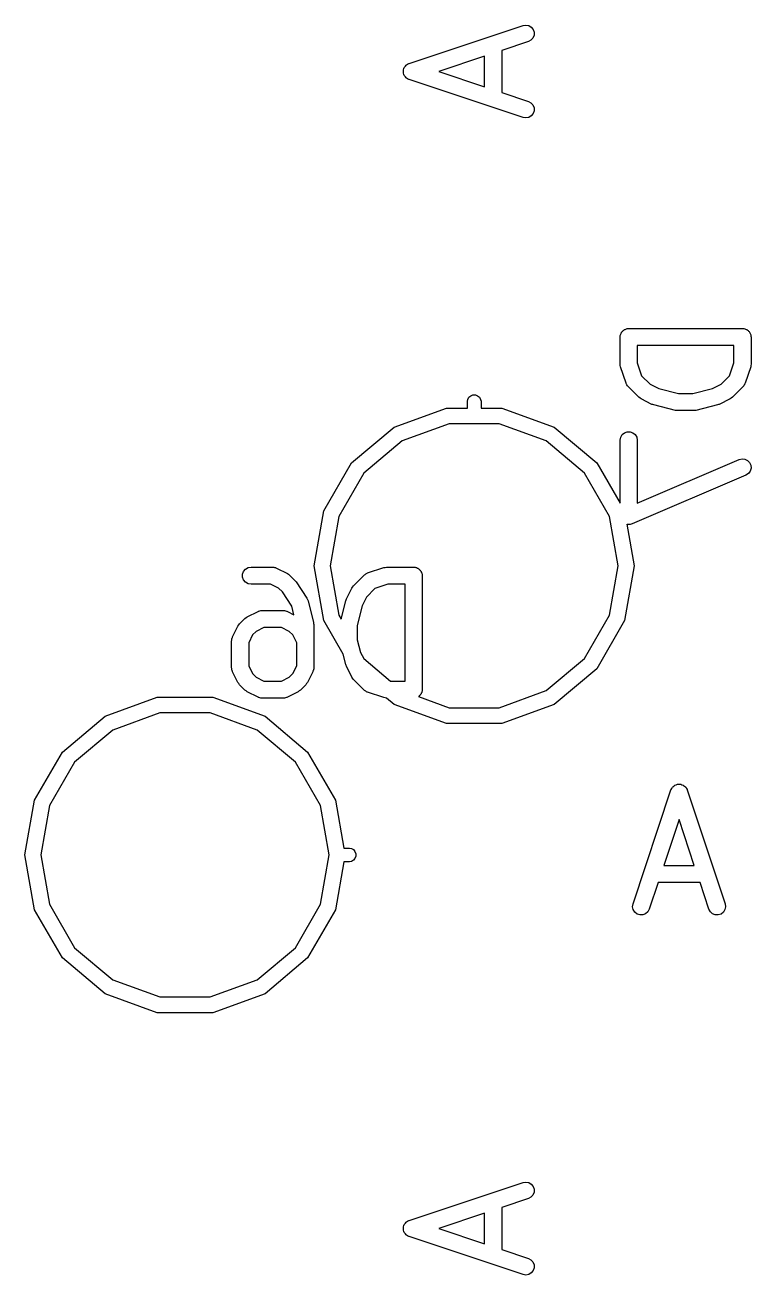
# Model space of a CAD drawing. Extents: x 102.4 to 200.8, y -140.7 to -44.8.
# Drawn here: x 124.32 to 130.7, y -55.76 to -44.78 of the extents above; entities that cross this region are included whole.
import ezdxf

# ---------------------------------------------------------------- set-up
doc = ezdxf.new("R2010")
doc.units = 0
doc.header["$MEASUREMENT"] = 0
doc.layers.add('BLACK', color=7, linetype='CONTINUOUS')

msp = doc.modelspace()

# ---------------------------------------------------------------- linework, layer by layer
at = {"layer": 'BLACK', "linetype": 'CONTINUOUS'}
for p, q in [((128.699, -44.7855), (128.724, -44.7817)), ((128.724, -44.7817), (128.75, -44.7869)), ((127.699, -45.1188), (128.699, -44.7855)), ((128.75, -44.7869), (128.772, -44.8006)), ((128.772, -44.8006), (128.788, -44.821)), ((128.796, -44.8717), (128.786, -44.8959)), ((128.788, -44.821), (128.797, -44.8457)), ((128.797, -44.8457), (128.796, -44.8717)), ((128.746, -44.9278), (128.512, -45.006)), ((128.769, -44.9154), (128.746, -44.9278)), ((128.786, -44.8959), (128.769, -44.9154)), ((128.362, -45.056), (127.96, -45.19)), ((128.362, -45.324), (128.362, -45.056)), ((128.512, -45.006), (128.512, -45.374)), ((127.648, -45.179), (127.649, -45.177)), ((127.648, -45.19), (127.648, -45.179)), ((127.648, -45.201), (127.648, -45.19)), ((127.649, -45.203), (127.648, -45.201)), ((127.649, -45.175), (127.653, -45.1647)), ((127.649, -45.177), (127.649, -45.175)), ((127.649, -45.205), (127.649, -45.203)), ((127.653, -45.2153), (127.649, -45.205)), ((127.653, -45.1647), (127.656, -45.1543)), ((127.656, -45.2257), (127.653, -45.2153)), ((127.656, -45.1543), (127.658, -45.1527)), ((127.658, -45.1507), (127.666, -45.1425)), ((127.658, -45.1527), (127.658, -45.1507)), ((127.666, -45.1425), (127.673, -45.1339)), ((127.673, -45.1339), (127.674, -45.1328)), ((127.674, -45.1328), (127.676, -45.1313)), ((127.676, -45.1313), (127.685, -45.126)), ((127.685, -45.126), (127.695, -45.1202)), ((127.695, -45.1202), (127.697, -45.1198)), ((127.697, -45.1198), (127.699, -45.1188)), ((127.96, -45.19), (128.362, -45.324)), ((127.658, -45.2273), (127.656, -45.2257)), ((127.658, -45.2293), (127.658, -45.2273)), ((127.666, -45.2375), (127.658, -45.2293)), ((127.673, -45.2461), (127.666, -45.2375)), ((127.674, -45.2472), (127.673, -45.2461)), ((127.676, -45.2487), (127.674, -45.2472)), ((127.685, -45.254), (127.676, -45.2487)), ((127.695, -45.2597), (127.685, -45.254)), ((127.697, -45.2602), (127.695, -45.2597)), ((127.699, -45.2612), (127.697, -45.2602)), ((128.699, -45.5945), (127.699, -45.2612)), ((128.512, -45.374), (128.746, -45.4522)), ((128.746, -45.4522), (128.769, -45.4646)), ((128.769, -45.4646), (128.786, -45.4841)), ((128.786, -45.4841), (128.796, -45.5083)), ((128.797, -45.5343), (128.788, -45.559)), ((128.796, -45.5083), (128.797, -45.5343)), ((128.724, -45.5983), (128.699, -45.5945)), ((128.75, -45.5931), (128.724, -45.5983)), ((128.772, -45.5794), (128.75, -45.5931)), ((128.788, -45.559), (128.772, -45.5794)), ((129.552, -47.5219), (129.554, -47.5154)), ((129.552, -47.76), (129.552, -47.5219)), ((129.554, -47.5089), (129.556, -47.5027)), ((129.554, -47.5154), (129.554, -47.5089)), ((129.556, -47.5027), (129.557, -47.4963)), ((129.557, -47.4963), (129.56, -47.4906)), ((129.56, -47.4906), (129.562, -47.4844)), ((129.562, -47.4844), (129.567, -47.4794)), ((129.567, -47.4794), (129.57, -47.4737)), ((129.57, -47.4737), (129.575, -47.4695)), ((129.575, -47.4695), (129.579, -47.4645)), ((129.579, -47.4645), (129.585, -47.4612)), ((129.585, -47.4612), (129.59, -47.457)), ((129.59, -47.457), (129.596, -47.4547)), ((129.596, -47.4547), (129.602, -47.4514)), ((129.602, -47.4514), (129.608, -47.4503)), ((129.608, -47.4503), (129.614, -47.448)), ((129.614, -47.448), (129.621, -47.448)), ((129.621, -47.448), (129.627, -47.4469)), ((129.627, -47.4469), (130.627, -47.4469)), ((130.627, -47.4469), (130.634, -47.448)), ((130.634, -47.448), (130.64, -47.448)), ((130.64, -47.448), (130.647, -47.4503)), ((130.647, -47.4503), (130.653, -47.4514)), ((130.653, -47.4514), (130.659, -47.4547)), ((130.659, -47.4547), (130.665, -47.457)), ((130.665, -47.457), (130.67, -47.4612)), ((130.67, -47.4612), (130.676, -47.4645)), ((130.676, -47.4645), (130.68, -47.4695)), ((130.68, -47.4695), (130.685, -47.4737)), ((130.685, -47.4737), (130.688, -47.4794)), ((130.688, -47.4794), (130.692, -47.4844)), ((130.692, -47.4844), (130.695, -47.4906)), ((130.695, -47.4906), (130.698, -47.4963)), ((130.698, -47.4963), (130.699, -47.5027)), ((130.699, -47.5027), (130.701, -47.5089)), ((130.701, -47.5089), (130.701, -47.5154)), ((130.701, -47.5154), (130.702, -47.5219)), ((130.702, -47.5219), (130.702, -47.76)), ((129.702, -47.5969), (129.702, -47.7478)), ((130.552, -47.5969), (129.702, -47.5969)), ((130.552, -47.7478), (130.552, -47.5969)), ((129.702, -47.7478), (129.741, -47.8623)), ((130.514, -47.8623), (130.552, -47.7478)), ((129.554, -47.7718), (129.552, -47.76)), ((129.556, -47.7837), (129.554, -47.7718)), ((129.604, -47.9266), (129.556, -47.7837)), ((130.699, -47.7837), (130.651, -47.9266)), ((130.7, -47.7718), (130.699, -47.7837)), ((130.702, -47.76), (130.7, -47.7718)), ((129.606, -47.9304), (129.604, -47.9266)), ((129.607, -47.9346), (129.606, -47.9304)), ((129.612, -47.9417), (129.607, -47.9346)), ((129.616, -47.9495), (129.612, -47.9417)), ((129.619, -47.9523), (129.616, -47.9495)), ((129.622, -47.9559), (129.619, -47.9523)), ((129.717, -48.0511), (129.622, -47.9559)), ((129.741, -47.8623), (129.815, -47.9365)), ((129.815, -47.9365), (129.892, -47.9749)), ((130.363, -47.9749), (130.44, -47.9365)), ((130.44, -47.9365), (130.514, -47.8623)), ((130.633, -47.9559), (130.538, -48.0511)), ((130.635, -47.9523), (130.633, -47.9559)), ((130.639, -47.9495), (130.635, -47.9523)), ((130.643, -47.9418), (130.639, -47.9495)), ((130.648, -47.9346), (130.643, -47.9418)), ((130.649, -47.9304), (130.648, -47.9346)), ((130.651, -47.9266), (130.649, -47.9304)), ((128.21, -48.0848), (128.213, -48.0692)), ((128.213, -48.0692), (128.223, -48.0508)), ((128.223, -48.0508), (128.24, -48.0372)), ((128.24, -48.0372), (128.259, -48.03)), ((128.259, -48.03), (128.281, -48.03)), ((128.281, -48.03), (128.3, -48.0372)), ((128.3, -48.0372), (128.317, -48.0508)), ((128.317, -48.0508), (128.327, -48.0692)), ((128.327, -48.0692), (128.33, -48.0848)), ((129.727, -48.058), (129.717, -48.0511)), ((129.737, -48.0652), (129.727, -48.058)), ((129.832, -48.1128), (129.737, -48.0652)), ((129.892, -47.9749), (130.065, -48.0183)), ((130.065, -48.0183), (130.19, -48.0183)), ((130.19, -48.0183), (130.363, -47.9749)), ((130.518, -48.0652), (130.423, -48.1128)), ((130.528, -48.058), (130.518, -48.0652)), ((130.538, -48.0511), (130.528, -48.058)), ((127.567, -48.312), (128.026, -48.145)), ((128.026, -48.145), (128.21, -48.145)), ((128.21, -48.145), (128.21, -48.0848)), ((128.33, -48.0848), (128.33, -48.145)), ((128.33, -48.145), (128.514, -48.145)), ((128.514, -48.145), (128.973, -48.312)), ((129.84, -48.1151), (129.832, -48.1128)), ((129.847, -48.1185), (129.84, -48.1151)), ((130.038, -48.1661), (129.847, -48.1185)), ((130.047, -48.1667), (130.038, -48.1661)), ((130.056, -48.1683), (130.047, -48.1667)), ((130.199, -48.1683), (130.056, -48.1683)), ((130.208, -48.1667), (130.199, -48.1683)), ((130.217, -48.1661), (130.208, -48.1667)), ((130.407, -48.1185), (130.217, -48.1661)), ((130.415, -48.1151), (130.407, -48.1185)), ((130.423, -48.1128), (130.415, -48.1151)), ((128.05, -48.2829), (127.637, -48.4333)), ((128.49, -48.2829), (128.05, -48.2829)), ((128.903, -48.4333), (128.49, -48.2829)), ((127.193, -48.626), (127.567, -48.312)), ((128.973, -48.312), (129.347, -48.626)), ((129.552, -48.4267), (129.557, -48.401)), ((129.557, -48.401), (129.57, -48.3785)), ((129.57, -48.3785), (129.59, -48.3617)), ((129.59, -48.3617), (129.614, -48.3528)), ((129.614, -48.3528), (129.64, -48.3528)), ((129.64, -48.3528), (129.665, -48.3617)), ((129.665, -48.3617), (129.685, -48.3785)), ((129.685, -48.3785), (129.698, -48.401)), ((129.698, -48.401), (129.702, -48.4267)), ((127.637, -48.4333), (127.3, -48.716)), ((129.24, -48.716), (128.903, -48.4333)), ((129.552, -48.9811), (129.552, -48.4267)), ((129.702, -48.4267), (129.702, -48.9796)), ((126.948, -49.049), (127.193, -48.626)), ((129.347, -48.626), (129.552, -48.9811)), ((129.702, -48.9796), (130.598, -48.5958)), ((130.598, -48.5958), (130.623, -48.5899)), ((130.623, -48.5899), (130.649, -48.593)), ((130.649, -48.593), (130.672, -48.6047)), ((130.672, -48.6047), (130.69, -48.6237)), ((130.69, -48.6237), (130.7, -48.6476)), ((127.3, -48.716), (127.08, -49.0969)), ((129.46, -49.0969), (129.24, -48.716)), ((130.657, -48.7337), (129.657, -49.1623)), ((130.679, -48.7194), (130.657, -48.7337)), ((130.694, -48.6986), (130.679, -48.7194)), ((130.702, -48.6736), (130.694, -48.6986)), ((130.7, -48.6476), (130.702, -48.6736)), ((126.864, -49.53), (126.948, -49.049)), ((127.08, -49.0969), (127.004, -49.53)), ((129.536, -49.53), (129.46, -49.0969)), ((129.614, -49.1672), (129.612, -49.1664)), ((129.612, -49.1664), (129.676, -49.53)), ((129.623, -49.1672), (129.614, -49.1672)), ((129.632, -49.1682), (129.623, -49.1672)), ((129.636, -49.1672), (129.632, -49.1682)), ((129.64, -49.1672), (129.636, -49.1672)), ((129.649, -49.1642), (129.64, -49.1672)), ((129.657, -49.1623), (129.649, -49.1642)), ((126.236, -49.6044), (126.245, -49.5799)), ((126.236, -49.6304), (126.236, -49.6044)), ((126.245, -49.5799), (126.261, -49.5599)), ((126.261, -49.5599), (126.284, -49.5469)), ((126.284, -49.5469), (126.31, -49.5424)), ((126.31, -49.5424), (126.5, -49.5424)), ((126.5, -49.5424), (126.504, -49.5431)), ((126.504, -49.5431), (126.509, -49.5429)), ((126.509, -49.5429), (126.517, -49.5454)), ((126.517, -49.5454), (126.526, -49.5469)), ((126.526, -49.5469), (126.529, -49.5491)), ((126.529, -49.5491), (126.534, -49.5503)), ((126.534, -49.5503), (126.629, -49.5979)), ((126.629, -49.5979), (126.638, -49.6051)), ((126.638, -49.6051), (126.648, -49.612)), ((126.648, -49.612), (126.696, -49.6596)), ((126.948, -50.011), (126.864, -49.53)), ((127.004, -49.53), (127.08, -49.9631)), ((127.209, -49.7072), (127.304, -49.612)), ((127.304, -49.612), (127.308, -49.6095)), ((127.308, -49.6095), (127.311, -49.6063)), ((127.311, -49.6063), (127.318, -49.6021)), ((127.318, -49.6021), (127.325, -49.597)), ((127.325, -49.597), (127.33, -49.5959)), ((127.33, -49.5959), (127.333, -49.5938)), ((127.333, -49.5938), (127.476, -49.5462)), ((127.476, -49.5462), (127.488, -49.5445)), ((127.488, -49.5445), (127.5, -49.5424)), ((127.5, -49.5424), (127.738, -49.5424)), ((127.738, -49.5424), (127.745, -49.5435)), ((127.745, -49.5435), (127.751, -49.5435)), ((127.751, -49.5435), (127.757, -49.5458)), ((127.757, -49.5458), (127.764, -49.5469)), ((127.764, -49.5469), (127.769, -49.5502)), ((127.769, -49.5502), (127.776, -49.5524)), ((127.776, -49.5524), (127.781, -49.5566)), ((127.781, -49.5566), (127.786, -49.5599)), ((127.786, -49.5599), (127.791, -49.565)), ((127.791, -49.565), (127.796, -49.5692)), ((127.796, -49.5692), (127.799, -49.5749)), ((127.799, -49.5749), (127.803, -49.5799)), ((127.803, -49.5799), (127.805, -49.586)), ((127.805, -49.586), (127.809, -49.5917)), ((127.809, -49.5917), (127.81, -49.5982)), ((127.81, -49.5982), (127.812, -49.6044)), ((127.812, -49.6044), (127.812, -49.6109)), ((127.812, -49.6109), (127.813, -49.6174)), ((129.46, -49.9631), (129.536, -49.53)), ((129.676, -49.53), (129.592, -50.011)), ((126.245, -49.6549), (126.236, -49.6304)), ((126.261, -49.6748), (126.245, -49.6549)), ((126.284, -49.6879), (126.261, -49.6748)), ((126.31, -49.6924), (126.284, -49.6879)), ((126.482, -49.6924), (126.31, -49.6924)), ((126.551, -49.7266), (126.482, -49.6924)), ((126.696, -49.6596), (126.7, -49.6657)), ((126.7, -49.6657), (126.705, -49.671)), ((126.705, -49.671), (126.8, -49.8139)), ((127.195, -49.7267), (127.202, -49.717)), ((127.202, -49.717), (127.209, -49.7072)), ((127.512, -49.6924), (127.398, -49.7306)), ((127.663, -49.6924), (127.512, -49.6924)), ((127.663, -50.5424), (127.663, -49.6924)), ((127.813, -49.6174), (127.813, -50.6174)), ((126.585, -49.7604), (126.551, -49.7266)), ((126.668, -49.8863), (126.585, -49.7604)), ((126.8, -49.8139), (126.806, -49.8256)), ((126.806, -49.8256), (126.811, -49.8373)), ((127.142, -49.8373), (127.145, -49.8298)), ((127.145, -49.8298), (127.147, -49.8219)), ((127.147, -49.8219), (127.195, -49.7267)), ((127.324, -49.8047), (127.285, -49.8817)), ((127.398, -49.7306), (127.324, -49.8047)), ((126.276, -49.9789), (126.371, -49.9313)), ((126.371, -49.9313), (126.375, -49.93)), ((126.375, -49.93), (126.379, -49.9279)), ((126.379, -49.9279), (126.388, -49.9263)), ((126.388, -49.9263), (126.396, -49.9238)), ((126.396, -49.9238), (126.401, -49.9241)), ((126.401, -49.9241), (126.405, -49.9233)), ((126.405, -49.9233), (126.595, -49.9233)), ((126.595, -49.9233), (126.599, -49.9241)), ((126.599, -49.9241), (126.604, -49.9238)), ((126.604, -49.9238), (126.612, -49.9263)), ((126.612, -49.9263), (126.621, -49.9279)), ((126.621, -49.9279), (126.625, -49.93)), ((126.625, -49.93), (126.629, -49.9313)), ((126.629, -49.9313), (126.687, -49.9604)), ((126.687, -49.9604), (126.668, -49.8863)), ((126.811, -49.8373), (126.858, -50.0278)), ((127.101, -49.9995), (127.142, -49.8373)), ((127.285, -49.8817), (127.242, -50.0552)), ((126.195, -50.06), (126.202, -50.0504)), ((126.202, -50.0504), (126.209, -50.0405)), ((126.209, -50.0405), (126.256, -49.9929)), ((126.256, -49.9929), (126.266, -49.986)), ((126.266, -49.986), (126.276, -49.9789)), ((126.858, -50.0278), (126.859, -50.0369)), ((126.859, -50.0369), (126.861, -50.046)), ((126.861, -50.046), (126.861, -50.4269)), ((127.119, -50.3057), (126.948, -50.011)), ((127.08, -49.9631), (127.101, -49.9995)), ((129.24, -50.344), (129.46, -49.9631)), ((129.592, -50.011), (129.347, -50.434)), ((126.144, -50.1632), (126.146, -50.1594)), ((126.146, -50.1594), (126.147, -50.1553)), ((126.147, -50.1553), (126.195, -50.06)), ((126.324, -50.138), (126.289, -50.2065)), ((126.354, -50.1076), (126.324, -50.138)), ((126.422, -50.0733), (126.354, -50.1076)), ((126.578, -50.0733), (126.422, -50.0733)), ((126.646, -50.1076), (126.578, -50.0733)), ((126.676, -50.138), (126.646, -50.1076)), ((126.711, -50.2065), (126.676, -50.138)), ((127.242, -50.0552), (127.242, -50.1796)), ((126.139, -50.1888), (126.14, -50.1845)), ((126.139, -50.4269), (126.139, -50.1888)), ((126.14, -50.1802), (126.142, -50.1718)), ((126.14, -50.1845), (126.14, -50.1802)), ((126.142, -50.1718), (126.144, -50.1632)), ((126.289, -50.2065), (126.289, -50.4092)), ((126.711, -50.4092), (126.711, -50.2065)), ((127.242, -50.1796), (127.27, -50.2917)), ((127.142, -50.3975), (127.119, -50.3057)), ((127.27, -50.2917), (127.3, -50.344)), ((127.3, -50.344), (127.536, -50.5424)), ((128.903, -50.6267), (129.24, -50.344)), ((126.14, -50.4312), (126.139, -50.4269)), ((126.14, -50.4355), (126.14, -50.4312)), ((126.142, -50.4439), (126.14, -50.4355)), ((126.144, -50.4526), (126.142, -50.4439)), ((126.146, -50.4563), (126.144, -50.4526)), ((126.147, -50.4604), (126.146, -50.4563)), ((126.195, -50.5557), (126.147, -50.4604)), ((126.289, -50.4092), (126.324, -50.4777)), ((126.324, -50.4777), (126.354, -50.5081)), ((126.646, -50.5081), (126.676, -50.4777)), ((126.676, -50.4777), (126.711, -50.4092)), ((126.853, -50.4604), (126.805, -50.5557)), ((126.854, -50.4563), (126.853, -50.4604)), ((126.856, -50.4526), (126.854, -50.4563)), ((126.858, -50.4439), (126.856, -50.4526)), ((126.86, -50.4355), (126.858, -50.4439)), ((126.861, -50.4269), (126.86, -50.4312)), ((126.86, -50.4312), (126.86, -50.4355)), ((127.145, -50.405), (127.142, -50.3975)), ((127.147, -50.4128), (127.145, -50.405)), ((127.195, -50.5081), (127.147, -50.4128)), ((129.347, -50.434), (128.973, -50.748)), ((126.202, -50.5653), (126.195, -50.5557)), ((126.209, -50.5752), (126.202, -50.5653)), ((126.256, -50.6228), (126.209, -50.5752)), ((126.354, -50.5081), (126.422, -50.5424)), ((126.422, -50.5424), (126.578, -50.5424)), ((126.578, -50.5424), (126.646, -50.5081)), ((126.791, -50.5752), (126.744, -50.6228)), ((126.798, -50.5653), (126.791, -50.5752)), ((126.805, -50.5557), (126.798, -50.5653)), ((127.202, -50.5177), (127.195, -50.5081)), ((127.209, -50.5276), (127.202, -50.5177)), ((127.304, -50.6228), (127.209, -50.5276)), ((127.536, -50.5424), (127.663, -50.5424)), ((125.027, -50.852), (125.486, -50.685)), ((125.486, -50.685), (125.974, -50.685)), ((125.974, -50.685), (126.433, -50.852)), ((126.266, -50.6297), (126.256, -50.6228)), ((126.276, -50.6368), (126.266, -50.6297)), ((126.371, -50.6845), (126.276, -50.6368)), ((126.375, -50.6857), (126.371, -50.6845)), ((126.379, -50.6879), (126.375, -50.6857)), ((126.388, -50.6894), (126.379, -50.6879)), ((126.396, -50.6919), (126.388, -50.6894)), ((126.401, -50.6916), (126.396, -50.6919)), ((126.405, -50.6924), (126.401, -50.6916)), ((126.595, -50.6924), (126.405, -50.6924)), ((126.599, -50.6916), (126.595, -50.6924)), ((126.604, -50.6919), (126.599, -50.6916)), ((126.612, -50.6894), (126.604, -50.6919)), ((126.621, -50.6879), (126.612, -50.6894)), ((126.625, -50.6857), (126.621, -50.6879)), ((126.629, -50.6845), (126.625, -50.6857)), ((126.724, -50.6368), (126.629, -50.6845)), ((126.734, -50.6297), (126.724, -50.6368)), ((126.744, -50.6228), (126.734, -50.6297)), ((127.308, -50.6253), (127.304, -50.6228)), ((127.311, -50.6285), (127.308, -50.6253)), ((127.318, -50.6327), (127.311, -50.6285)), ((127.325, -50.6377), (127.318, -50.6327)), ((127.33, -50.6389), (127.325, -50.6377)), ((127.333, -50.6409), (127.33, -50.6389)), ((127.476, -50.6885), (127.333, -50.6409)), ((127.488, -50.6903), (127.476, -50.6885)), ((127.5, -50.6924), (127.488, -50.6903)), ((127.501, -50.6924), (127.5, -50.6924)), ((127.567, -50.748), (127.501, -50.6924)), ((127.781, -50.6781), (127.78, -50.6788)), ((127.78, -50.6788), (128.05, -50.7771)), ((127.786, -50.6748), (127.781, -50.6781)), ((127.791, -50.6698), (127.786, -50.6748)), ((127.796, -50.6656), (127.791, -50.6698)), ((127.799, -50.6599), (127.796, -50.6656)), ((127.803, -50.6549), (127.799, -50.6599)), ((127.805, -50.6487), (127.803, -50.6549)), ((127.809, -50.643), (127.805, -50.6487)), ((127.81, -50.6366), (127.809, -50.643)), ((127.812, -50.6304), (127.81, -50.6366)), ((127.813, -50.6174), (127.812, -50.6238)), ((127.812, -50.6238), (127.812, -50.6304)), ((128.49, -50.7771), (128.903, -50.6267)), ((128.026, -50.915), (127.567, -50.748)), ((128.05, -50.7771), (128.49, -50.7771)), ((128.973, -50.748), (128.514, -50.915)), ((124.653, -51.166), (125.027, -50.852)), ((125.51, -50.8229), (125.097, -50.9733)), ((125.95, -50.8229), (125.51, -50.8229)), ((126.363, -50.9733), (125.95, -50.8229)), ((126.433, -50.852), (126.807, -51.166)), ((128.514, -50.915), (128.026, -50.915)), ((125.097, -50.9733), (124.76, -51.256)), ((126.7, -51.256), (126.363, -50.9733)), ((124.408, -51.589), (124.653, -51.166)), ((124.76, -51.256), (124.54, -51.6369)), ((126.92, -51.6369), (126.7, -51.256)), ((126.807, -51.166), (127.052, -51.589)), ((130.006, -51.4854), (130.011, -51.4758)), ((130.011, -51.4758), (130.013, -51.4744)), ((130.013, -51.4744), (130.014, -51.4726)), ((130.014, -51.4726), (130.023, -51.4658)), ((130.023, -51.4658), (130.031, -51.4585)), ((130.031, -51.4585), (130.033, -51.4577)), ((130.033, -51.4577), (130.034, -51.4564)), ((130.034, -51.4564), (130.045, -51.4529)), ((130.045, -51.4529), (130.055, -51.4489)), ((130.055, -51.4489), (130.057, -51.4488)), ((130.057, -51.4488), (130.059, -51.4482)), ((130.059, -51.4482), (130.07, -51.4485)), ((130.07, -51.4485), (130.081, -51.4482)), ((130.081, -51.4482), (130.083, -51.4488)), ((130.083, -51.4488), (130.085, -51.4489)), ((130.085, -51.4489), (130.095, -51.4529)), ((130.095, -51.4529), (130.106, -51.4564)), ((130.106, -51.4564), (130.107, -51.4577)), ((130.107, -51.4577), (130.109, -51.4585)), ((130.109, -51.4585), (130.117, -51.4658)), ((130.117, -51.4658), (130.126, -51.4726)), ((130.126, -51.4726), (130.127, -51.4744)), ((130.127, -51.4744), (130.129, -51.4758)), ((130.129, -51.4758), (130.134, -51.4854)), ((124.324, -52.07), (124.408, -51.589)), ((127.052, -51.589), (127.126, -52.01)), ((129.666, -52.4987), (129.999, -51.4987)), ((129.999, -51.4987), (130, -51.4968)), ((130, -51.4948), (130.006, -51.4854)), ((130, -51.4968), (130, -51.4948)), ((130.134, -51.4854), (130.14, -51.4948)), ((130.14, -51.4948), (130.14, -51.4968)), ((130.14, -51.4968), (130.141, -51.4987)), ((130.141, -51.4987), (130.474, -52.4987)), ((124.54, -51.6369), (124.464, -52.07)), ((126.996, -52.07), (126.92, -51.6369)), ((130.07, -51.7595), (129.936, -52.1617)), ((130.204, -52.1617), (130.07, -51.7595)), ((127.126, -52.01), (127.175, -52.01)), ((127.175, -52.01), (127.191, -52.0127)), ((127.191, -52.0127), (127.209, -52.0233)), ((127.209, -52.0233), (127.223, -52.0395)), ((124.408, -52.551), (124.324, -52.07)), ((124.464, -52.07), (124.54, -52.5031)), ((126.92, -52.5031), (126.996, -52.07)), ((127.126, -52.13), (127.052, -52.551)), ((127.175, -52.13), (127.126, -52.13)), ((127.191, -52.1273), (127.175, -52.13)), ((127.209, -52.1167), (127.191, -52.1273)), ((127.223, -52.1005), (127.209, -52.1167)), ((127.223, -52.0395), (127.23, -52.0594)), ((127.23, -52.0806), (127.223, -52.1005)), ((127.23, -52.0594), (127.23, -52.0806)), ((129.936, -52.1617), (130.204, -52.1617)), ((129.886, -52.3117), (129.808, -52.5461)), ((130.254, -52.3117), (129.886, -52.3117)), ((130.332, -52.5461), (130.254, -52.3117)), ((124.653, -52.974), (124.408, -52.551)), ((124.54, -52.5031), (124.76, -52.884)), ((126.7, -52.884), (126.92, -52.5031)), ((127.052, -52.551), (126.807, -52.974)), ((129.662, -52.5244), (129.666, -52.4987)), ((129.667, -52.5499), (129.662, -52.5244)), ((129.681, -52.5721), (129.667, -52.5499)), ((129.701, -52.5883), (129.681, -52.5721)), ((129.795, -52.569), (129.776, -52.5863)), ((129.808, -52.5461), (129.795, -52.569)), ((130.345, -52.569), (130.332, -52.5461)), ((130.364, -52.5863), (130.345, -52.569)), ((130.459, -52.5721), (130.439, -52.5883)), ((130.473, -52.5499), (130.459, -52.5721)), ((130.478, -52.5244), (130.473, -52.5499)), ((130.474, -52.4987), (130.478, -52.5244)), ((129.726, -52.5966), (129.701, -52.5883)), ((129.752, -52.5959), (129.726, -52.5966)), ((129.776, -52.5863), (129.752, -52.5959)), ((130.388, -52.5959), (130.364, -52.5863)), ((130.414, -52.5966), (130.388, -52.5959)), ((130.439, -52.5883), (130.414, -52.5966)), ((124.76, -52.884), (125.097, -53.1667)), ((126.363, -53.1667), (126.7, -52.884)), ((125.027, -53.288), (124.653, -52.974)), ((126.807, -52.974), (126.433, -53.288)), ((125.097, -53.1667), (125.51, -53.3171)), ((125.95, -53.3171), (126.363, -53.1667)), ((125.486, -53.455), (125.027, -53.288)), ((125.51, -53.3171), (125.95, -53.3171)), ((126.433, -53.288), (125.974, -53.455)), ((125.974, -53.455), (125.486, -53.455)), ((127.699, -55.2788), (128.699, -54.9455)), ((128.699, -54.9455), (128.724, -54.9417)), ((128.724, -54.9417), (128.75, -54.9469)), ((128.75, -54.9469), (128.772, -54.9606)), ((128.772, -54.9606), (128.788, -54.981)), ((128.788, -54.981), (128.797, -55.0057)), ((128.746, -55.0878), (128.512, -55.166)), ((128.769, -55.0754), (128.746, -55.0878)), ((128.786, -55.0559), (128.769, -55.0754)), ((128.796, -55.0317), (128.786, -55.0559)), ((128.797, -55.0057), (128.796, -55.0317)), ((128.512, -55.166), (128.512, -55.534)), ((127.653, -55.3247), (127.656, -55.3143)), ((127.656, -55.3143), (127.658, -55.3127)), ((127.658, -55.3107), (127.666, -55.3025)), ((127.658, -55.3127), (127.658, -55.3107)), ((127.666, -55.3025), (127.673, -55.2939)), ((127.673, -55.2939), (127.674, -55.2928)), ((127.674, -55.2928), (127.676, -55.2913)), ((127.676, -55.2913), (127.685, -55.286)), ((127.685, -55.286), (127.695, -55.2802)), ((127.695, -55.2802), (127.697, -55.2798)), ((127.697, -55.2798), (127.699, -55.2788)), ((128.362, -55.216), (127.96, -55.35)), ((128.362, -55.484), (128.362, -55.216)), ((127.648, -55.339), (127.649, -55.337)), ((127.648, -55.35), (127.648, -55.339)), ((127.648, -55.361), (127.648, -55.35)), ((127.649, -55.363), (127.648, -55.361)), ((127.649, -55.335), (127.653, -55.3247)), ((127.649, -55.337), (127.649, -55.335)), ((127.649, -55.365), (127.649, -55.363)), ((127.653, -55.3753), (127.649, -55.365)), ((127.656, -55.3857), (127.653, -55.3753)), ((127.658, -55.3873), (127.656, -55.3857)), ((127.658, -55.3893), (127.658, -55.3873)), ((127.666, -55.3975), (127.658, -55.3893)), ((127.673, -55.4061), (127.666, -55.3975)), ((127.674, -55.4072), (127.673, -55.4061)), ((127.676, -55.4087), (127.674, -55.4072)), ((127.685, -55.414), (127.676, -55.4087)), ((127.695, -55.4198), (127.685, -55.414)), ((127.697, -55.4202), (127.695, -55.4198)), ((127.699, -55.4212), (127.697, -55.4202)), ((128.699, -55.7545), (127.699, -55.4212)), ((127.96, -55.35), (128.362, -55.484)), ((128.512, -55.534), (128.746, -55.6122)), ((128.746, -55.6122), (128.769, -55.6246)), ((128.769, -55.6246), (128.786, -55.6441)), ((128.786, -55.6441), (128.796, -55.6683)), ((128.724, -55.7583), (128.699, -55.7545)), ((128.75, -55.7531), (128.724, -55.7583)), ((128.772, -55.7394), (128.75, -55.7531)), ((128.788, -55.719), (128.772, -55.7394)), ((128.797, -55.6943), (128.788, -55.719)), ((128.796, -55.6683), (128.797, -55.6943))]:
    msp.add_line(p, q, dxfattribs=at)

doc.saveas('drawing.dxf')
